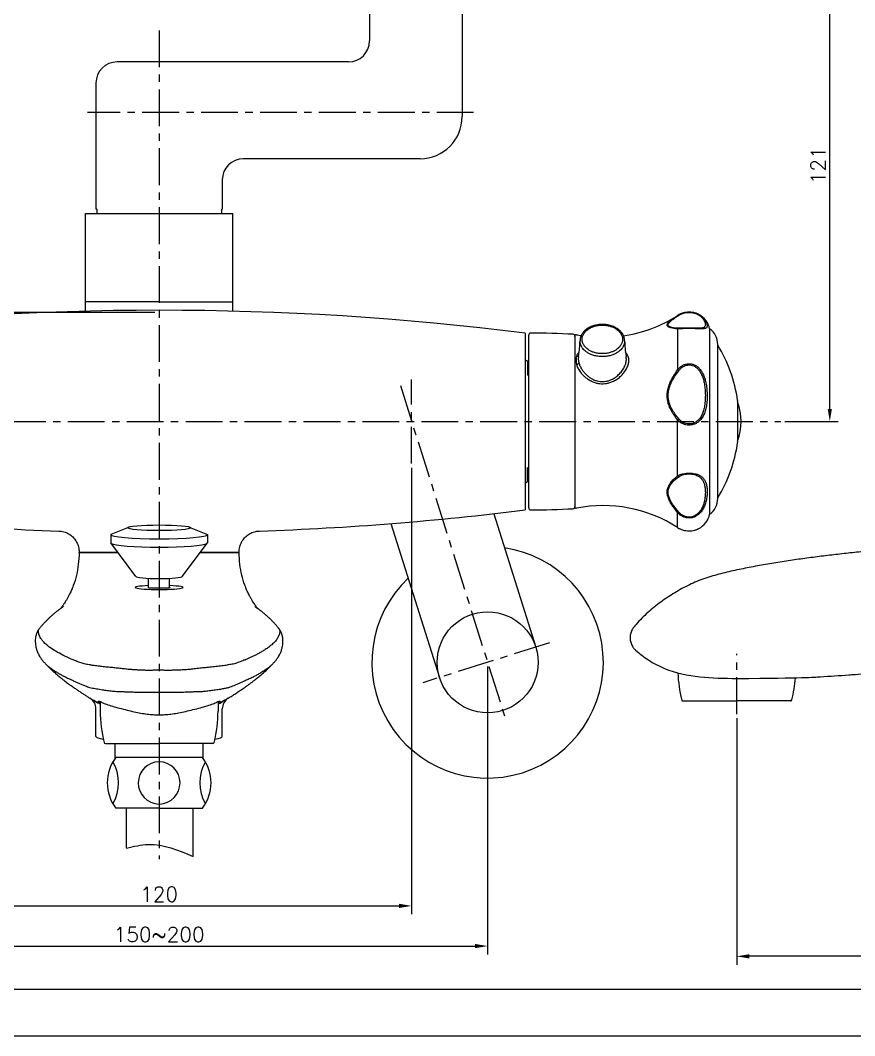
# Model space of a CAD drawing. Extents: x 0 to 594, y 0 to 420.
# Drawn here: x 157.9 to 356.1, y 0 to 241.2 of the extents above; entities that cross this region are included whole.
import ezdxf

# ---------------------------------------------------------------- set-up
doc = ezdxf.new("R2010")
doc.units = 0
doc.header["$LTSCALE"] = 7
doc.header["$MEASUREMENT"] = 0
doc.linetypes.add('CENTER', pattern=[2, 1.25, -0.25, 0.25, -0.25])
doc.layers.get('0').update_dxf_attribs({"color": 2, "linetype": 'CONTINUOUS'})
for name, color, linetype in [('CL', 1, 'CENTER'), ('D', 2, 'CONTINUOUS'), ('DWG', 7, 'CONTINUOUS')]:
    doc.layers.add(name, color=color, linetype=linetype)
doc.styles.add('GHS', font='romans', dxfattribs={"bigfont": 'ghs'})

msp = doc.modelspace()

# ---------------------------------------------------------------- linework, layer by layer
at = {"color": 7, "linetype": 'Continuous'}
for p, q in [((319.0503126145209, 171.3724005553067), (319.0828481663316, 171.3554693416936)), ((314.0426305857986, 171.1281750612097), (314.0426305858005, 171.1253165484122)), ((314.0426305858723, 167.9394559099374), (314.0426305858605, 158.1985853099168)), ((314.8126668543441, 168.0664276410012), (314.8105113895895, 168.0664270853331)), ((318.7029710893598, 168.0664272607487), (318.6877662415195, 168.0664348845671)), ((321.650888239908, 167.9549218314023), (321.6508882398862, 123.9035703389641)), ((289.6508882399125, 166.2608945732054), (289.6508882399726, 125.5975975971096)), ((290.8486595269483, 165.095114524599), (290.8488869842772, 165.1298421046495)), ((301.4528894955333, 165.1298421047322), (301.4531169528905, 165.0951145246322)), ((323.5807643882358, 127.6330135830208), (323.5807643883204, 164.2254785873679)), ((290.4850037438869, 161.32844035267), (290.4849162464675, 161.3279560758938)), ((301.8298360071281, 161.2563629725519), (301.8267212824617, 161.2737116711778)), ((328.2919043913503, 150.9292460851848), (328.2919043913221, 140.9292460851366)), ((314.0426305858477, 133.0025148466948), (314.0426305858432, 146.3087915412866)), ((314.0426305858614, 120.7303171091185), (314.0426305857577, 124.298581716539)), ((319.050312614489, 120.486091615051), (319.0828481663543, 120.5030228287351)), ((170.2236006706987, 106.3401810057415), (170.2521681112987, 106.4102563691415)), ((211.452177761699, 106.4058351119414), (211.4778179008988, 106.3429428063412)), ((162.3953136128987, 96.72611070374141), (162.3955531038989, 96.72641278554129)), ((219.3064957438989, 96.72705556914143), (219.3069516774988, 96.72648035174124)), ((219.3069516774988, 96.72648035174124), (219.339449351299, 96.6828394401412))]:
    msp.add_line(p, q, dxfattribs=at)
at = {"color": 0, "linetype": 'Continuous'}
for p, q in [((277.8508931427486, 166.9294545944995), (277.8508931427486, 145.9292458151531)), ((278.6508882399239, 125.4297484931176), (278.6508882399239, 166.4287436772174)), ((277.8508931427486, 145.9292458151531), (277.8508931427486, 124.929590483699)), ((171.8509028008493, 114.7928553899992), (171.8509028008493, 114.9221062259994)), ((171.8512604078987, 114.7928002225417), (181.0637566377445, 114.7928269719923)), ((181.0637352428248, 114.7928553899992), (171.8513971623497, 114.7928553899992)), ((209.850408439449, 114.7928553899992), (200.6380703589721, 114.7928553899992)), ((200.6380917539855, 114.7928838081307), (209.8512631018993, 114.7929105595413)), ((209.8509028008493, 114.7928553899992), (209.8509028008493, 114.9221357196993)), ((209.8512630152991, 114.7929216051416), (209.8516715430987, 114.7806860795417))]:
    msp.add_line(p, q, dxfattribs=at)
at = {"color": 4}
msp.add_line((579.9999999999998, 11), (31, 11), dxfattribs=at)
msp.add_line((0, 0), (594.0000000000239, 0))
at = {"color": 0, "linetype": 'Continuous'}
for centre, radius, start, end in [((190.8508931428487, -527.6431627655011), 700, 82.86048749628584, 97.13951089521107), ((279.1508882399239, 166.4287436772174), 0.5, 89.87063068351222, 180), ((278.7004338618235, -33.07074777788239), 200, 86.99728769178807, 89.87063079341294), ((190.8508931428487, 819.5018980542991), 700, 262.8604892425943, 268.050372741295), ((190.8508931428487, 819.5018980542991), 700, 271.949624658203, 277.1395125887929), ((279.1508882399239, 125.4297484931176), 0.5, 180, 270.1293693164878), ((278.7004338618235, 324.9292399483174), 200, 270.1293692066131, 273.0027123082119)]:
    msp.add_arc(centre, radius, start, end, dxfattribs=at)
at = {"color": 7, "linetype": 'Continuous'}
for centre, radius, start, end in [((316.7572199569981, 166.9292460852139), 5, 118.5301568062808, 122.8824929661104), ((316.7572199569981, 166.9292460852139), 5, 11.83741066899295, 62.71673551500068), ((296.3977996733724, 198.4212134057261), 32.5, 278.4985163216868, 302.8824929661104), ((289.1508882399007, 166.1553499184015), 0.5, 8.142219984546603e-13, 86.99728652810666), ((289.9508882399155, 166.2610309906804), 0.3, 78.6645882161099, 180), ((296.3977996733724, 198.4212134057261), 32.5, 258.6645882161099, 260.6786145801124), ((319.0807643882699, 164.26108055342), 4.5, 8.142219984546603e-13, 55.17033563181079), ((293.650888239978, 145.9292460851948), 35, 8.213210701715829, 31.23647444730732), ((316.1508984677116, 145.9292460851671), 13, 339.0554638248527, 20.94453617483245), ((293.650888239978, 145.9292460851948), 35, 328.7635255526934, 351.7867892983007), ((289.1508882398834, 125.7031422519717), 0.5, 273.0027134718933, 8.142219984546603e-13), ((289.9508882399086, 125.5974611796696), 0.3, 180, 281.335411783916), ((296.3977996733479, 93.43727876468392), 32.5, 57.11750703391633, 101.335411783916), ((319.0807643882522, 127.59741161699), 4.5, 304.8296643681869, 8.142219984546603e-13), ((316.7572199569713, 124.9292460851675), 5, 297.2832644849978, 348.1625893310022), ((316.7572199569713, 124.9292460851675), 5, 237.1175070339164, 242.6704354197041)]:
    msp.add_arc(centre, radius, start, end, dxfattribs=at)
for points in [[(314.3110573895124, 171.2897601117547), (314.1502766080325, 171.1944766057518)], [(314.3021383575283, 171.2847201358036), (314.4125175576241, 171.3453764530691)], [(314.363186971897, 171.3187503104227), (314.3110573895124, 171.2897601117547)], [(319.0491772292303, 171.3730050164959), (318.9347739285472, 171.4299206037595), (318.2609201820155, 171.6925452248979), (317.5388959851739, 171.8565150428731), (316.7879819415234, 171.9152529355533), (316.0294039030437, 171.8644083614013), (315.286871572323, 171.7026290163294), (314.5849798984186, 171.432449458518), (314.363186971897, 171.3187503104227)], [(314.4125175576241, 171.3453764530691), (314.4610477529218, 171.3708007484247)], [(314.495285296844, 171.2550887166267), (314.8739680588164, 171.4479611641127), (315.477989121568, 171.6655921906399), (316.0965289087285, 171.7943744175041), (316.7207148481079, 171.839754926481), (317.3445150556922, 171.8039880957886), (317.9642597314464, 171.6852290411143), (318.5704862053321, 171.4784615435788), (319.1427069891674, 171.1807771589279), (319.6448304755436, 170.8042221070054), (320.0525582231116, 170.3692715856487), (320.3547435053183, 169.8992995305289), (320.5483847942292, 169.4163461801672), (320.6240844387971, 168.9690704808736), (320.5870695010003, 168.63305905577), (320.4602068720856, 168.399431524108), (320.3284964709087, 168.2877194679841)], [(319.0690765671402, 171.3626967021946), (319.0491772292303, 171.3730050164959)], [(319.0828580251514, 171.355484943072), (319.0690765671402, 171.3626967021946)], [(319.0828479815004, 171.3554689897592), (319.1165808337114, 171.3375617554702)], [(319.1165808337114, 171.3375617554702), (319.178509821169, 171.3037278156107)], [(319.178509821169, 171.3037278156107), (319.2033554236255, 171.2897972614082)], [(319.2033554236255, 171.2897972614082), (319.4079804892785, 171.1668509460219), (319.4165029881383, 171.1613966766554)], [(301.4528894955833, 165.1298421048191), (301.3317975181167, 165.9257709220583), (300.9883725630193, 166.6953368162422), (300.4295208228691, 167.4018397486043), (299.683247106635, 168.0045438357324), (298.7770692574218, 168.4806525710019), (297.7594463693736, 168.8057373009574), (296.6749122978795, 168.9686658463906), (295.5712290560937, 168.9644316225554), (294.4921947364642, 168.7939176074469), (293.4850302376431, 168.4639880447094), (292.5917836556841, 167.9869498678681), (291.8582939669081, 167.387773325881), (291.3085515485022, 166.6873472301259), (290.9693661253318, 165.9236882978075), (290.8488869842909, 165.1298421048723)], [(314.0426305858723, 167.9394559099374), (313.1391550552084, 168.0233017574315), (312.4365171438717, 168.1660834728732), (311.941749513388, 168.3568231029344), (311.6514701179062, 168.5873758559696), (311.5539774313934, 168.8531799273633), (311.6388724919457, 169.1606608963521), (311.9156499178948, 169.5264778324845), (312.4102760558239, 169.9717468737272), (313.1216322559853, 170.4999571414874), (313.9468848921138, 171.0615468043416)], [(314.3140895229412, 168.0725740839093), (313.3964088908401, 168.1375755257895), (312.6830851038699, 168.2630180045089), (312.180803126364, 168.4382345227423), (311.8861203873125, 168.6551919149911), (311.7871494006044, 168.9092676439382), (311.8733301461775, 169.2065294613049), (312.1542992153968, 169.563338575148), (312.6564341297722, 170.0008209367006), (313.3786030130336, 170.5228370185541), (314.0189804093675, 170.9509550346229)], [(313.9468848921138, 171.0615468043416), (314.0426305858005, 171.1253165484122)], [(314.0189804093675, 170.9509550346229), (314.3140895229149, 171.1439213830645)], [(314.0426310307289, 171.1253158602512), (314.0601992253864, 171.1353874559954)], [(314.1170194543342, 171.1736056634309), (314.0439064042416, 171.1262413101745)], [(314.0439426999096, 171.126186548116), (314.0955985633523, 171.1598958239074)], [(314.0601992253864, 171.1353874559954), (314.12359982717, 171.158648298715), (314.2159196285224, 171.1649777342027), (314.3140895225947, 171.1439270579094)], [(314.0955985633523, 171.1598958239074), (314.1971523362322, 171.223196056234)], [(314.1502766080325, 171.1944766057518), (314.1170194543342, 171.1736056634309)], [(314.1971523362322, 171.223196056234), (314.3021383575283, 171.2847201358036)], [(314.3140895229149, 171.1439213830645), (314.495285296844, 171.2550887166267)], [(319.4165029881383, 171.1613966766554), (319.9658060373608, 170.7419974280601), (320.4187668979625, 170.2546308358615), (320.754486452473, 169.7337937905686), (320.9696266400429, 169.2079824801899), (321.0537365437772, 168.7346882584775), (321.0126061085361, 168.3940112825017), (320.8716503745704, 168.1711396122555), (320.6360583774435, 168.0346200013755), (320.2999538379586, 167.962465579134), (319.8584707646319, 167.93739924685), (319.3065213057575, 167.9433690060687), (318.6994730816864, 167.9635183717328)], [(291.3486380796171, 165.445393245916), (291.3603118535416, 165.6820199274689), (291.3976039449039, 165.9290722730284), (291.4660811450108, 166.1917797921751), (291.5742254763977, 166.473926030887), (291.7336801524593, 166.7776606449288), (291.9593760767198, 167.1026234434107), (292.2693580310738, 167.4448080891816), (292.6841065651429, 167.7951824887541), (293.2243833025263, 168.1377122696495), (293.90394262172, 168.4464623966496), (294.7246933560004, 168.6878899991716), (295.6556206192295, 168.8229897732372), (296.6268239056685, 168.8243789232265), (297.5596201337698, 168.6917040388071), (298.3835614363675, 168.4517829197612), (299.0665970512759, 168.1435620143607), (299.6099745957094, 167.8008454716128), (300.0272629376545, 167.4498023768665), (300.3391479178422, 167.1067295600701), (300.5661948407401, 166.7808082300312), (300.7265497281583, 166.4761508524812), (300.8352452372023, 166.1931907643002), (300.9040192888274, 165.9298244655565), (300.9414373424047, 165.6822957710729), (300.9531384002207, 165.4453932459137)], [(314.042627194764, 167.9394604919662), (314.1235980635588, 168.0108377056513), (314.2159192156264, 168.0561072858445), (314.3140895228739, 168.0725717539931)], [(314.8161599836599, 167.9635772538541), (314.6548659448467, 167.9578324558711), (314.0426305858723, 167.9394559099374)], [(314.8105113962297, 168.0664145480332), (314.3140895229412, 168.0725740839093)], [(318.703532888338, 168.0664054899225), (318.6082813332282, 168.0666096621717), (318.0221203576243, 168.071536751012), (317.396849889999, 168.077725387614), (316.7527271393933, 168.0802970806535), (316.109450674689, 168.0776599662713), (315.4863019343134, 168.071467513269), (314.9026260692449, 168.066592396618), (314.8097931587786, 168.0664069444751)], [(314.8691031699832, 167.9654584424788), (314.8161599836599, 167.9635772538541)], [(318.4691041930296, 167.9716144172967), (318.0303279294526, 167.9856051916267), (317.3573257023068, 168.0004009638023), (316.6704669182704, 168.0047503742262), (315.9825236251986, 167.9975071073004), (315.3087173564913, 167.9803520534406), (314.8691031699832, 167.9654584424788)], [(318.6842864317146, 167.9640600935854), (318.4691041930296, 167.9716144172967)], [(318.6994730816864, 167.9635183717328), (318.6842864317146, 167.9640600935854)], [(320.3284964709087, 168.2877194679841), (320.2481606190699, 168.2423578013304), (319.9456348937952, 168.1439641335583), (319.5482430136885, 168.0905631148985), (319.0514146369073, 168.0690704304716), (318.7029710821048, 168.0664040899828)], [(290.4849033527494, 161.3276921659208), (290.5437011521813, 161.668373797309), (290.8484066589058, 165.0951463693018)], [(290.8484066589058, 165.0951463693018), (290.8488869842545, 165.1298421050096)], [(290.854314102035, 164.9220397457439), (290.8486595269483, 165.095114524599)], [(301.4474739450948, 164.9222167062221), (301.4402180106385, 164.8337528018874), (301.3990337647015, 164.5609807082528), (301.3234155141449, 164.2709207027092), (301.2039973913647, 163.9593951033098), (301.027921372211, 163.6240303803415), (300.7786993784453, 163.2652247275755), (300.4364051057878, 162.8874036693919), (299.9784247279745, 162.5005438809503), (299.3818456646372, 162.1223596301188), (298.6315111091303, 161.7814957025057), (297.7253717629596, 161.5149866702004), (296.6977155137442, 161.3658646498443), (295.6256244437595, 161.3643151982897), (294.5958325040388, 161.5107435322698), (293.6860991648477, 161.7755931790507), (292.9318815016181, 162.1158843595713), (292.3318571218183, 162.4942848021774), (291.8710639235665, 162.8818891584224), (291.5266662446725, 163.2606936081693), (291.2759526027171, 163.6205583509527), (291.0988832517401, 163.9569416685968), (290.9788571517042, 164.2693652479002), (290.9029115313456, 164.5601520108271), (290.8615884516125, 164.8334495922054), (290.854314102035, 164.9220397457439)], [(300.9531384002207, 165.4453932459137), (300.9414646239206, 165.2087665404451), (300.9041725265402, 164.9617141774606), (300.8356953178959, 164.6990066467297), (300.7275509764927, 164.4168604008682), (300.5680962889305, 164.1131257833049), (300.3424003521127, 163.7881629838748), (300.0324183834005, 163.4459783392344), (299.6176698324748, 163.0956039424659), (299.0773930755172, 162.753074166867), (298.3978337438152, 162.4443240524006), (297.5770830190127, 162.2028964696938), (296.6461557951338, 162.0677967137867), (295.6749525617711, 162.0664075695272), (294.7421563804296, 162.1990824455388), (293.9182151005321, 162.4390035509023), (293.2351794874498, 162.7472244456649), (292.691801935794, 163.0899409823051), (292.2745135870287, 163.4409840716353), (291.9626286000725, 163.7840568839101), (291.7355816698314, 164.1099782110305), (291.5752267746479, 164.414635588329), (291.4665312576822, 164.6975956803917), (291.3977571988048, 164.9609619881721), (291.3603391397387, 165.2084906979489), (291.3486380796171, 165.445393245916)], [(301.4531169528905, 165.0951145246322), (301.4474739450948, 164.9222167062221)], [(301.4528894955461, 165.1298421049555), (301.4533701058313, 165.0951485267869)], [(301.4533701058313, 165.0951485267869), (301.790595670223, 161.4762553555242), (301.8264984355815, 161.2737373106575)], [(290.6502263445295, 162.429766735142), (290.4983511176192, 162.275714835323), (290.2842830765289, 162.0066963048766), (290.1249319328667, 161.7410570374095), (290.0098538932803, 161.481304586011)], [(302.4601587907387, 160.4690526645336), (302.3651843990933, 161.2016958513841), (302.0722656659568, 161.8670654339048), (301.6620267010953, 162.3645674049189)], [(290.0098538932803, 161.481304586011), (289.9736138363437, 161.1432347031268), (289.954306013296, 160.8202162276257), (289.9486116606499, 160.5181149915261)], [(289.9486116606499, 160.5181149915261), (289.95433008387, 160.2089494160823), (289.9735382434897, 159.864736998863), (290.0098538932948, 159.4777731274362)], [(290.0098538932948, 159.4777731274362), (290.1245728988065, 159.1390323169771), (290.2837820360078, 158.7649820488377), (290.4994436439024, 158.3511611103522), (290.7862759994127, 157.8955186813523), (291.1617148882847, 157.3999124054162), (291.645705418448, 156.8721947500399), (292.2601543412798, 156.3291891300419), (293.0291472544163, 155.7999516990544), (293.9311904496603, 155.3506030576391), (294.787427830553, 155.0723858092842), (295.5781024620023, 154.9337022090112), (296.3366656148214, 154.903496171642), (297.1056181918289, 154.9749955130301), (297.9193947749077, 155.164973183133), (298.7967809584929, 155.5090516817604), (299.7278588192626, 156.0511827752171), (300.6381204376135, 156.79945340838), (301.4286100876029, 157.7072202214199), (302.0119779390293, 158.6781149257922), (302.3505793061227, 159.6094519657099), (302.4601587907387, 160.4690526645336)], [(290.0098538924008, 159.4777731244876), (290.2062425170902, 159.5121213088778), (290.3867381772448, 159.5930698470111), (290.5221029072632, 159.7075061221572), (290.5904093693002, 159.8368929360904)], [(290.0098559337116, 161.4813122609412), (290.2062417559632, 161.4539543837673), (290.3867355082089, 161.4909043713051), (290.522100472856, 161.58617712464), (290.5324816290299, 161.5988429177742)], [(290.4849147762493, 161.3279563416017), (290.4548028379627, 161.1118115597756), (290.4408749086192, 160.827347309707)], [(290.4408749086192, 160.827347309707), (290.4548604328979, 160.5356320917285), (290.5017866699868, 160.2092823937755), (290.5904093769564, 159.8368929367512)], [(290.5904093769564, 159.8368929367512), (290.6937223395221, 159.5145837169948), (290.8371491887078, 159.1577377469548), (291.0315203091427, 158.7618433724715), (291.2901924739595, 158.3246397310386), (291.6290383120963, 157.8475889628244), (292.0662882122119, 157.3379517878302), (292.6220617853646, 156.8117744332339), (293.3185729918, 156.2972115456205), (294.1368166526486, 155.858910045381), (294.9145820293284, 155.5867839161592), (295.633250361388, 155.4508654900765), (296.3228882809613, 155.4210604442042), (297.0218817589962, 155.4907634931201), (297.7612622372158, 155.6762034945205), (298.5577408060922, 156.0117002061552), (299.4019190193562, 156.5390820243701), (300.2259363832577, 157.2643623953663), (300.9403290878276, 158.1399267476372), (301.4667813011606, 159.0707953192878), (301.7720574109694, 159.9578158992135), (301.8709306137484, 160.7715532829334)], [(301.8709306137484, 160.7715532829334), (301.8298351690069, 161.2563628252819)], [(314.0426305858605, 158.1985853099168), (314.6497718133664, 158.842145270527), (315.2980621831034, 159.2893750409694), (315.9667070942564, 159.5578501529089), (316.6502153220649, 159.662953443064), (317.332614222038, 159.6085086450471), (318.0004780279819, 159.3954440842781), (318.6486260568677, 159.0146841033334), (319.2673805092213, 158.4451526698194), (319.8216212373113, 157.6853768036958), (320.2721832586963, 156.7769010474954), (320.6212968972554, 155.7231299564946), (320.8694685800579, 154.5277141455076), (321.0156079071207, 153.1988523079654), (321.0526623806941, 151.7528292826419), (320.9608803209517, 150.2634799335442), (320.7402125573458, 148.9523458549875), (320.4001202280238, 147.8496759333366), (319.9441990447444, 146.9384012120504), (319.581487885564, 146.4354824224783)], [(314.3140895229503, 158.0052275385251), (314.8601184457643, 158.6114415456414), (315.4435593455441, 159.0318760116734), (316.0453356611602, 159.2838280063124), (316.6605141536506, 159.3824231910285), (317.2747180383835, 159.331494636192), (317.8758537615799, 159.1317829734135), (318.4592472929094, 158.7742569384823), (319.0161895788847, 158.2380816496757), (319.5150769515308, 157.5202034793524), (319.9206395307024, 156.6579785001272), (320.2348750396773, 155.6527678428147), (320.458244289443, 154.5062179944575), (320.5897714913222, 153.2248667996887), (320.6231176286487, 151.8242531665746), (320.5405125920447, 150.3775981272156), (320.3418957618446, 149.1033440546698), (320.0357748204656, 148.033117122342), (319.6253829938037, 147.1507209975521), (319.298695982397, 146.6645564770229)], [(314.0426305858432, 146.3087915412866), (313.1216649171633, 147.5646510231068), (312.4103114420964, 148.7749776849505), (311.9160900184456, 149.9404457589981), (311.6391642779595, 151.0397697709532), (311.553963414985, 152.106640628032), (311.650927796803, 153.1898307994652), (311.9408387617545, 154.3296828972334), (312.4355320417758, 155.5388498739912), (313.1385672717174, 156.8262422387616), (314.0426305858605, 158.1985853099168)], [(314.3140895229576, 146.542803370337), (313.3786363048453, 147.7527841140623), (312.6564698804928, 148.9170468021653), (312.1547462339927, 150.037512129868), (311.8736264064223, 151.0943147637008), (311.787135168564, 152.1203467703208), (311.885569771875, 153.1629212736775), (312.1798783485378, 154.2613826131615), (312.6820846121968, 155.428587560099), (313.395811825691, 156.6738967812148), (314.3140895229503, 158.0052275385251)], [(314.0426309285144, 158.1985850518104), (314.1235997811532, 158.1416145634121), (314.2159196208227, 158.075855981866), (314.3140895226238, 158.0052276741599)], [(314.0426269818186, 146.3087916251329), (314.1235979498319, 146.3938196876711), (314.2159191738351, 146.4734039386608), (314.3140895229776, 146.5428021771722)], [(319.581487885564, 146.4354824224783), (319.385078159688, 146.2155064375597), (318.7504378919325, 145.6808075402773), (318.0793741205293, 145.3262539380889), (317.3938704387215, 145.1289951344215), (316.7040453675859, 145.0720224856791), (316.0138492980145, 145.1501079923974), (315.3299564734093, 145.3702886078499), (314.6621737264163, 145.7515864832394), (314.0426305858432, 146.3087915412866)], [(319.298695982397, 146.6645564770229), (319.1220948983268, 146.4525970711411), (318.5508444255934, 145.9375068321201), (317.9468256911227, 145.5966334004925), (317.3298204217549, 145.40725477661), (316.7089347180186, 145.3526464744455), (316.0877280865002, 145.4276896194569), (315.4722175764723, 145.6392905342955), (314.8712382178687, 146.0061603736935), (314.3140895229576, 146.542803370337)], [(314.0426305857577, 124.298581716539), (313.122376340048, 125.4671006000885), (312.412359822752, 126.527230618718), (311.9209192336898, 127.4871080883613), (311.6423290876387, 128.3504378411126), (311.5538825653534, 129.1449641857616), (311.6443610432766, 129.9094675163169), (311.9250686348582, 130.6747856436064), (312.4167957525838, 131.4519435217658), (313.1253127790364, 132.2310548206092), (314.0426305858477, 133.0025148466948)], [(314.3140895229167, 124.3994753716665), (313.3793585226999, 125.5413770330811), (312.6585491553665, 126.573185015689), (312.1596508766593, 127.5040902487585), (311.8768398105035, 128.3385101556341), (311.7870530714968, 129.1040121656292), (311.8789028253973, 129.8384097204471), (312.1638644207055, 130.5715158697262), (312.6630544591449, 131.313986906337), (313.3823422656546, 132.0565224354755), (314.3140895228858, 132.7905522406127)], [(314.0426305858477, 133.0025148466948), (314.6771870384414, 133.3193560834575), (315.3603413563537, 133.5273967842918), (316.0598797325652, 133.6426629443345), (316.765425422715, 133.6790368175348), (317.4702613085196, 133.6410085119464), (318.1697977737017, 133.5238248725896), (318.852032596415, 133.3135720522209), (319.490829877092, 132.990467763691), (320.0453609255705, 132.5394677948302), (320.4875960964368, 131.9474550000637), (320.8088138032485, 131.1881188357529), (320.9957585853022, 130.2789478638788), (321.0547931158812, 129.2716743444439), (320.9955417369624, 128.1930934847383), (320.808807329649, 127.078713697349), (320.4876518901206, 126.0189726959588), (320.0453683471474, 125.0940979527777), (319.4908317167597, 124.3201904888888), (318.8520339834581, 123.7225528982503), (318.4003676430561, 123.4286745858049)], [(314.0426312133918, 133.0025153446331), (314.1235999237019, 132.9122124155128), (314.2159196596554, 132.8401242907253), (314.3140895225465, 132.790546451025)], [(314.3140895228858, 132.7905522406127), (314.8847287459653, 133.1098364475793), (315.4995431819384, 133.3201029773109), (316.1291385664103, 133.4367475218273), (316.764165077911, 133.4736040226994), (317.398566421331, 133.4351604800918), (318.028207664644, 133.3166776562525), (318.6422881251942, 133.1043066372604), (319.2172875437022, 132.778549575838), (319.7164474604119, 132.3251760078811), (320.1145193242878, 131.732664821378), (320.4036475561784, 130.9775341311147), (320.5719050267658, 130.0812680509262), (320.6250358000166, 129.0988647052418), (320.5717098574137, 128.0592712450921), (320.4036417080101, 126.9979697713907), (320.1145695637802, 125.9997646403322), (319.7164541384423, 125.1365063025696), (319.2172892071226, 124.4192204567671), (318.6422893820595, 123.8681763434151), (318.4408149623328, 123.7238046244215)], [(314.0426269959303, 124.2985769493739), (314.1235979559247, 124.3122279190238), (314.2159191751612, 124.3465427285573), (314.3140895229658, 124.3994766473511)], [(318.4003676430561, 123.4286745858049), (318.1697994378469, 123.3116581559725), (317.4702628021964, 123.0743908446707), (316.7654269577911, 122.9960382337649), (316.0598812083904, 123.0709612203386), (315.3603428186066, 123.3044569593885), (314.6771893810987, 123.711456950859), (314.0426305857577, 124.298581716539)], [(318.4408149623328, 123.7238046244215), (318.028209170549, 123.4906646453564), (317.398567774248, 123.2731706374138), (316.764166467879, 123.2014823339937), (316.1291399006855, 123.2702216086586), (315.4995445150321, 123.4844470746966), (314.8847308576064, 123.8585351634483), (314.3140895229167, 124.3994753716665)], [(314.3631869718624, 120.5397418599632), (314.5849798984277, 120.4260427119334)], [(314.4610477528727, 120.4876914219412), (314.5298432275154, 120.4529026597529)], [(314.5298432275154, 120.4529026597529), (314.6652128285846, 120.3885682004047), (315.3363755826672, 120.1414927624251), (316.0236338512564, 119.9951172603432), (316.717139539503, 119.9435477069242), (317.4102020663618, 119.9843140844646), (318.09874848764, 120.1194385212875), (318.7722639384742, 120.3543332568161), (318.9701613863695, 120.44577886246)], [(318.9347739285927, 120.4285715666392), (319.049177229203, 120.4854871538487)], [(318.9701613863695, 120.44577886246), (318.9902011938216, 120.4556751931409)], [(318.9902011938216, 120.4556751931409), (319.0503121433908, 120.4860925292842)], [(319.049177229203, 120.4854871538487), (319.0690765671593, 120.4957954682268)], [(319.0690765671593, 120.4957954682268), (319.0828580251841, 120.503007227328)], [(372.7985959075379, 116.3634453808545), (370.8400197271378, 116.1949359998548), (368.8669376363375, 116.0220550164549), (366.8958398403377, 115.8458702454545), (364.9232207147377, 115.6656863242547), (362.9510236411377, 115.4812496990548), (360.9769964037375, 115.2918599504546), (359.0099033075378, 115.0978228148547), (357.0409600791374, 114.8976486390548), (355.0664076621376, 114.6901573016548), (353.0937125369376, 114.4751961978545), (351.1338664965376, 114.2529404002548), (349.1572864307375, 114.0187216714548), (347.2019794867376, 113.7762569026545), (345.2311228229376, 113.5203810850549), (343.2695200471378, 113.2535201896549), (341.3152453339378, 112.9747127522546), (339.3501090051375, 112.6803166420545), (337.3861128737378, 112.3708125584549), (335.4438793095376, 112.0482694080547), (333.4883589353378, 111.7051728192546), (331.5372085331376, 111.3422081020549), (329.5969500043377, 110.9578602384549), (327.6505965427375, 110.5447960748547), (325.7335399719375, 110.1053469678545), (323.8128980025378, 109.6239548738549), (321.9062761861376, 109.0907361430545), (320.0160427903377, 108.4784044552548), (318.1669569605376, 107.7465472246549), (316.3821302227377, 106.9107315318547), (314.6270865359377, 105.9758974576548), (312.9223130815378, 104.9644665466549), (311.2744593169375, 103.8883921354545), (309.6505254415376, 102.7262847784546), (308.0931461773378, 101.5035386744548), (306.6022381553378, 100.2108080940548), (305.1854646045379, 98.8323276318547), (303.8724148869376, 97.35096221425465), (303.5716275585376, 96.96808530825456)], [(171.8512701216989, 114.7927852811415), (171.6468647420991, 111.9530143477412), (171.202305359099, 109.3892268551415), (170.4531996946987, 106.9250321623415), (170.2520551016989, 106.4102456223416)], [(211.4524195502988, 106.4055756269416), (211.2199316916988, 107.0038938657415), (210.4868244242987, 109.4467264511416), (210.050746369099, 111.9948878569415), (209.8516587596989, 114.7806856521413)], [(170.1644083730987, 106.1975307129413), (169.7320342970991, 105.2331642233415), (169.3284606810987, 104.4269002355416), (168.9649648982988, 103.7628504229413), (168.6417434876987, 103.2151011771414), (168.3616804658989, 102.7708814551413), (168.1206801562987, 102.4108219409416), (167.9133974116987, 102.1175781439413), (167.734131294699, 101.8763607269414), (167.6794889726987, 101.8051107863414)], [(170.2280826100989, 106.3509338413412), (170.1644083730987, 106.1975307129413)], [(170.2520551016989, 106.4102456223416), (170.2234856446987, 106.3402281755414)], [(170.2522876770988, 106.4101654949416), (170.2280826100989, 106.3509338413412)], [(211.4777063136987, 106.3428970555413), (211.4521047634987, 106.4054656713413)], [(211.4779556570991, 106.3429992727413), (211.4524195502988, 106.4055756269416)], [(214.0184071860988, 101.8112320501412), (213.828034660299, 102.0643310851413), (213.6052502730988, 102.3770063409413), (213.3423018920987, 102.7686839889414), (213.0320650786987, 103.2622554961415), (212.6696981450989, 103.8827990179414), (212.2588800298988, 104.6490948017416), (211.8008884198987, 105.5971605413413), (211.4777063136987, 106.3428970555413)], [(168.0786561492989, 101.9376676615414), (168.082618606499, 101.9405613071415), (168.0536687546989, 101.9198650017413), (167.962744938299, 101.8553352727416), (167.7867914172991, 101.7305161323414), (167.517149070299, 101.5374471543412), (167.1667560524991, 101.2815442799413), (166.7483868972988, 100.9668106021416), (166.261643863699, 100.5859082443415), (165.747670074699, 100.1640997921416), (165.2395609184989, 99.72489809714152), (164.7414312306989, 99.27044255914124), (164.2558317670989, 98.80225863514151), (163.7806565948988, 98.31760514154148), (163.3133198074991, 97.81261956214148), (162.8513498822988, 97.28271352654137), (162.3928727486989, 96.72300154994154)], [(167.6794889726987, 101.8051107863414), (167.5769645174989, 101.6743403413414), (167.437791446099, 101.5027436665412), (167.3897540014989, 101.4449916197412)], [(219.1981109792989, 96.8625462197413), (218.7164118494991, 97.44074327594153), (218.2282602126991, 97.99002448974151), (217.7333925726987, 98.51334171354146), (217.228949492099, 99.01567739754118), (216.7119951846987, 99.50114281374117), (216.1825073334987, 99.97060977234132), (215.6418965916989, 100.4239713949412), (215.1035376630987, 100.8522762371415), (214.6154904536991, 101.2230702569412), (214.227268854899, 101.5079197303415), (213.9394637976991, 101.7144172793412), (213.7498400448987, 101.8490186115412), (213.649106443899, 101.9205052517412), (213.6233037098989, 101.9389958655413)], [(214.3117203410991, 101.4464256971412), (214.1837766992987, 101.6018767221415), (214.0184071860988, 101.8112320501412)], [(162.3955720176989, 96.72639777634122), (161.9680561518987, 96.07447017254144), (161.6018616078989, 95.15137445414148), (161.455237378899, 94.34648774894121), (161.428900497099, 93.78527971894145), (161.4433014042991, 93.33685083474147), (161.489786897899, 92.8563056557412), (161.590312258699, 92.28074442394136), (161.7977439896988, 91.54012017154155), (162.1521061100991, 90.69850100254125), (162.6514276860987, 89.84149753674119), (163.0686698532988, 89.2612832419416)], [(169.9890078516989, 89.48341871694156), (167.9821745634988, 90.40683016214125), (166.3178117572991, 91.32138123214126), (164.9185815382987, 92.2351484937415), (163.8968001714991, 93.05253379294145), (163.2249419152988, 93.75651996294145), (162.7632721454991, 94.37872529174119), (162.4715062056987, 94.91677519914155), (162.3042796584989, 95.3765701481414), (162.2214488060988, 95.7875142945416), (162.1952262110988, 96.16061866114141), (162.2809063772991, 96.53867148434146), (162.394749698499, 96.72655975454136)], [(219.3079675456991, 96.72517139214123), (219.1981109792989, 96.8625462197413)], [(219.340474784299, 96.6836431845416), (219.306475951699, 96.7270398571416)], [(219.339449351299, 96.6828394401412), (219.4070460126989, 96.56834246674161)], [(219.5556857912991, 96.37892650894155), (219.340474784299, 96.6836431845416)], [(219.4070460126989, 96.56834246674161), (219.4338126470991, 96.50882125554135), (219.4743814050987, 96.3858563163415)], [(303.5701985543376, 96.96607943485469), (303.4371596497379, 96.78083229645472), (302.9892403371375, 95.89935206965492), (302.7711763861378, 94.93443127305454), (302.7965923591375, 93.94546078145459), (303.0639341331378, 92.99300929585479), (303.5565367629376, 92.13570798725459), (304.0465644867375, 91.59557676845452)], [(219.3363533640988, 95.18072405134153), (218.9136917760991, 94.33927667554126), (218.3186524598989, 93.5720336041416), (217.6377076724991, 92.90471765094144), (216.8790732706991, 92.30453870034152), (216.0746286984988, 91.75290046114132), (215.284935849699, 91.26161494354146), (214.5200899488989, 90.8239582223412), (213.7735236192991, 90.43337874994158), (213.0419019536987, 90.07847993134128), (212.3319727018991, 89.7528923451412), (211.6557891798991, 89.45870179034118), (211.013909364299, 89.19315997254152), (210.4044343398989, 88.95271992414136), (209.8229137464989, 88.73535451254138), (209.2650426898988, 88.54060174234137), (208.7214750366991, 88.3766534905415), (208.1840853386991, 88.24899431114117), (207.6430013466991, 88.16037575954151), (207.0836114048986, 88.09909470414122)], [(218.6322475190989, 89.25917054154142), (219.0492358752988, 89.83867165794145), (219.5489411520991, 90.69554288634144), (219.9030408402989, 91.53500479734139), (220.1111453166989, 92.27585129614117), (220.2121401682987, 92.85177183474143), (220.2589549204988, 93.33238738734126), (220.273663590099, 93.77853824654157), (220.2480927856989, 94.33788124754146), (220.1047719452988, 95.13629874154121), (219.7383010526989, 96.0673329637414), (219.6501763588988, 96.22513903374129)], [(219.5082274968988, 96.14197042594132), (219.4900375494988, 95.82633920854123), (219.4285424972988, 95.49144639394153), (219.3363533640988, 95.18072405134153)], [(219.4743814050987, 96.3858563163415), (219.488464361699, 96.32363010494127), (219.5082274968988, 96.14197042594132)], [(219.6501763588988, 96.22513903374129), (219.5556857912991, 96.37892650894155)], [(172.7833505522988, 88.43317759454139), (171.7962605004989, 88.76190136754148), (170.8252675678989, 89.13628744314137), (169.9890078516989, 89.48341871694156)], [(304.0465524933377, 91.59553394725481), (307.1025346607378, 89.26296931565457), (310.9465195009377, 87.25771710945492), (328.0935915713378, 84.86280830472833)], [(163.0686698532988, 89.2612832419416), (163.3314262908987, 88.9335323053413)], [(163.3314262908987, 88.9335323053413), (163.8714130214987, 88.3253408835415)], [(163.9437374494989, 88.25086275734138), (163.8728503302989, 88.32495084434122)], [(177.4170007494988, 82.1259096841416), (175.9312834528989, 82.35152203874149), (174.6713089318989, 82.59612960754139), (173.596285510899, 82.9446914193416), (172.7855525252987, 83.28058258154151), (172.003140680499, 83.61742671494157), (171.2682116110989, 83.93593483434124), (170.5031067786988, 84.27353820854141), (169.7695870176988, 84.60878124214132), (169.0028851504987, 84.96956473434129), (168.2802406158987, 85.32894608514134), (167.5509984006987, 85.72181828874118), (166.871023525099, 86.12113770374144), (166.171177741099, 86.55628814554147), (165.5170069106987, 86.98748730834158), (164.8501463462987, 87.46061803054117), (164.269470789299, 87.93511945554137), (163.9437374494989, 88.25086275734138)], [(174.5948317896989, 88.10157539994161), (173.940759015499, 88.17928318314152), (173.3436310626987, 88.2864478229415), (172.7833505522988, 88.43317759454139)], [(174.5948269174989, 88.10157992854128), (175.7330717574989, 87.96911792874134), (176.9591375714988, 87.8153302961412), (178.213817121499, 87.6706413805412), (179.4511117166987, 87.54901236894129), (180.6465409358987, 87.43756855354131), (181.8012942634989, 87.3082608863413), (182.9214692260987, 87.17549966574124), (184.0001187322989, 87.06913888314129), (185.0156410694988, 86.9941287511413), (185.9854320900988, 86.94360572354144), (186.9274220248988, 86.90789460414162), (187.8578391116987, 86.87978547414131), (188.7913803586987, 86.86946446654137), (189.7326782814987, 86.89444799014136), (190.6633595030987, 86.90853968774154), (191.6224251764991, 86.89199758374143), (192.588914587099, 86.87919236894122), (193.551627175699, 86.88179061614146), (194.5251913014988, 86.8994351473414), (195.5134595674988, 86.93362620234147), (196.5527524296988, 86.98613905054144), (197.6710048434991, 87.06716136414143), (198.8823368984988, 87.18631432594138), (200.1684608700987, 87.3402984809416), (201.5120506390988, 87.47994416114152), (202.912026839899, 87.6109278165416), (204.3553508130988, 87.77135617494132), (205.7750520110988, 87.94766745974157), (207.083541667899, 88.09902976774156)], [(217.7625190924989, 88.25472051974138), (217.3004767198988, 87.8182594867415), (216.752616182099, 87.38701819574162), (216.1383640210991, 86.95656195694146), (215.4660828004987, 86.51456352394125), (214.7488004598988, 86.07077766814136), (213.9921720342988, 85.63291375174121), (213.1703109046987, 85.20056539914121), (212.2782217190991, 84.77004855994146), (211.324076975299, 84.33018418614147)], [(217.8302385958989, 88.32530989554134), (217.7797821722991, 88.2725519837416), (217.7625190924989, 88.25472051974138)], [(217.831234536299, 88.32546418714155), (218.369714982299, 88.93184550074129)], [(218.369714982299, 88.93184550074129), (218.6322475190989, 89.25917054154142)], [(181.0699386180988, 81.71251246734145), (179.7664607506988, 81.80998109694137), (178.5111955412988, 81.96861770234118), (177.4170007494988, 82.1259096841416)], [(206.5731228650991, 82.4942756757412), (205.6765261184989, 82.33668375714142), (204.5548115084987, 82.16632392054161), (203.3322302888989, 81.98902069254136), (202.1565063778987, 81.83440435634138), (201.0583947456987, 81.73383861074153), (200.0275095290988, 81.69162565394144), (199.0721553314991, 81.66191304534122), (198.1961749656987, 81.63020608374136), (197.3971341076988, 81.59785224154147), (196.6673447030987, 81.5635538999416), (196.0004061110988, 81.53194839414145), (195.3919421352987, 81.51134963234135), (194.8358801992988, 81.50254973174133), (194.326869326899, 81.50439864294121), (193.8609183612987, 81.51326570594146), (193.4351387752988, 81.52294258434158), (193.0490391286987, 81.5311829373416), (192.7036785396988, 81.53694134834159), (192.393592572899, 81.5401248105416), (192.1041017934988, 81.54109337654135), (191.8288422264989, 81.54042749954151), (191.5753724756989, 81.53893838814137), (191.3438209186991, 81.53726802614146), (191.1212708224991, 81.53606200054155), (190.8981671958988, 81.53574989594135), (190.6772096968987, 81.53652992434154), (190.4616378828989, 81.5381408453416), (190.2547054508989, 81.54007569154128), (190.0493425502989, 81.54184401214142), (189.8235474544988, 81.54309958134154), (189.562683375899, 81.54334924034156), (189.2660731826988, 81.54165850314148), (188.9320290282988, 81.53726379214122), (188.5576156494988, 81.5299660489416), (188.1415678100991, 81.52036165914141), (187.6832166390989, 81.50993122134132), (187.1809698792988, 81.50255934494162), (186.6310614466991, 81.50503334394152), (186.030276723299, 81.51956018634137), (185.373530951699, 81.54677478174135), (184.6564776098987, 81.58210597934139), (183.8750319138987, 81.61582138034127), (183.0195611470988, 81.64829892914149), (182.0837550908989, 81.67936969914153), (181.0699386180988, 81.71251246734145)], [(208.586271577499, 83.14064091134132), (207.9967705022989, 82.90261646114122), (207.3471748382988, 82.68123583554124), (206.5731228650991, 82.4942756757412)], [(211.324076975299, 84.33018418614147), (210.7306466522989, 84.0658512439416), (210.0254452836987, 83.75881643594157), (209.286358845299, 83.43921604714141), (208.586271577499, 83.14064091134132)], [(176.3512617548988, 79.47491191234148), (176.5678390010987, 79.47308443694128), (177.2370133630991, 79.20283704394141), (178.3181393408988, 78.75999737494139), (179.754275217899, 78.28595901614135), (181.4400421774988, 77.81971288254117), (183.2179317960988, 77.3669688777416), (184.9271231326991, 76.9667341305415), (186.523641030499, 76.64508664754139), (188.0127722620989, 76.41768434234136), (189.4389919282987, 76.28158596274152), (190.835185636299, 76.23557871814118), (192.2326282386987, 76.27960127354145), (193.6595127764988, 76.4138857373412), (195.1446902086989, 76.6388928045415), (196.7373056524991, 76.95814290734124), (198.4473890084989, 77.3575872053414), (200.233379890499, 77.81176358754128), (201.9334758188991, 78.28129453214142), (203.3765275804988, 78.75677888534146), (204.4614739850988, 79.20085342234124), (205.1339800426988, 79.47259855934117), (205.3512617548988, 79.47462967294159)]]:
    msp.add_spline(points, degree=3, dxfattribs=at)
at = {"color": 0, "linetype": 'Continuous'}
for points in [[(167.0210542402492, 119.9076780905989), (167.3060302627491, 119.8898105235994), (168.5053649440497, 119.6288917278989), (169.6038408028489, 119.0844192862987), (170.5364507072491, 118.2893905254987), (171.2476424410497, 117.2914374016991), (171.6949491726491, 116.1496603557989), (171.8509025028497, 114.9320545096989), (171.8509508652487, 114.9105600314988)], [(209.850851863649, 114.9104049384987), (209.8509003760491, 114.9320499590995), (210.0068606496488, 116.1496517554988), (210.4541730030496, 117.2914286787991), (211.1653689614495, 118.2893840329989), (212.0979811600491, 119.0844164147993), (213.196456479649, 119.6288931374993), (214.3957862355492, 119.8898166151994), (214.680783180349, 119.9076861753992)]]:
    msp.add_spline(points, degree=3, dxfattribs=at)
at = {"color": 7, "linetype": 'Continuous'}
for points, knots in [([(163.9437001656991, 88.25082663814128), (163.9823420771556, 88.21101313144145), (164.3457579512103, 87.83657874682676), (165.0322838624563, 87.16062660425159), (165.9918464890627, 86.28230245969489), (166.8857469842753, 85.51500578578616), (167.6710965032771, 84.87597649612398), (168.3233177406673, 84.36751931035705), (168.8537450176041, 83.96542000368372), (169.304671770132, 83.62995165012153), (169.7313628085806, 83.31770208390962), (170.1517401322685, 83.01502177125558), (170.5568518118184, 82.72832698960637), (170.9316324300969, 82.46709306631946), (171.2814070967506, 82.22594355756773), (171.6289579017464, 81.9888004869379), (171.9857680908947, 81.74842536283113), (172.3422967077702, 81.51152852248406), (172.6903724743611, 81.2832004787122), (173.0350279014367, 81.0597863379292), (173.3847219222187, 80.8359776952232), (173.7406855907452, 80.61132942820477), (174.0843535909396, 80.39758508792447), (174.3084442550269, 80.2600637957783), (174.4130073637132, 80.1962899926023)], [0, 0, 0, 0, 0.1664479395892182, 1.565394183941111, 2.889475682963514, 4.068273286115801, 5.099039671024643, 5.926651203074031, 6.549138126329578, 7.095837081123416, 7.612712503867507, 8.135340383946325, 8.64984487655419, 9.10158313119727, 9.50585517726978, 9.924383113753326, 10.3638194547149, 10.79652195297246, 11.20854562959356, 11.61265809948218, 12.02871352049261, 12.45408433803395, 12.87542086584033, 13.24285038463076, 13.24285038463076, 13.24285038463076, 13.24285038463076]), ([(207.2888107459034, 80.19539551243888), (207.2926510462128, 80.19773771389673), (207.4424311537998, 80.28910944675845), (207.7423723819688, 80.47371114964407), (208.1856089791602, 80.75141740900317), (208.6258683661035, 81.03227576014642), (209.0631576549085, 81.31579656334843), (209.5061560172137, 81.60738929244808), (209.9527528787837, 81.90633861103315), (210.3928077488351, 82.20591378824456), (210.8414580217793, 82.51538977030013), (211.3228748867996, 82.85234046635041), (211.8380611937941, 83.2205150167013), (212.3762823974598, 83.6132551128624), (212.9625724544658, 84.04997497948015), (213.68884793594, 84.6048481521946), (214.6006352232769, 85.33246284689157), (215.6978297015132, 86.2668329003025), (216.7770933039392, 87.25642132874172), (217.4662412513851, 87.95452698746776), (217.7625516278988, 88.25468887774132)], [2.116577539577482, 2.116577539577482, 2.116577539577482, 2.116577539577482, 2.130072111807976, 2.642927775600041, 3.173157070546282, 3.69919898063541, 4.209560098793588, 4.73661970639603, 5.290243024019667, 5.821799598760865, 6.333648388722121, 6.925337663718831, 7.584640476654457, 8.233277736103357, 8.924143078620176, 9.777805232434586, 10.97513153472966, 12.42322498418099, 14.10059921831999, 15.36581270004722, 15.36581270004722, 15.36581270004722, 15.36581270004722]), ([(328.107079310262, 84.8625332660099), (344.3779704974809, 85.0363159306421), (348.4226371710154, 85.29820699660013), (354.2334648698918, 85.69884611590942), (358.2595610637998, 85.98940362108624), (377.936604195065, 87.46739636027087, 4.591697205287596)], [0, 0, 0, 0, 5.364150187992159, 12.15940014889924, 17.47381591846104, 17.47381591846104, 17.47381591846104, 17.47381591846104]), ([(176.85090280091, 78.77508639406123), (176.7884423866599, 78.81000562289346), (176.6204224110272, 78.90419317924606), (176.4157568671094, 79.01972138053206), (174.4129948558693, 80.1953955123975), (176.2368085708988, 79.12149029674156)], [2.281848573657777, 2.281848573657777, 2.281848573657777, 2.281848573657777, 2.496524754544631, 2.859704291835857, 2.986908368755271, 2.986908368755271, 2.986908368755271, 2.986908368755271]), ([(204.8509028008882, 78.77508639406123), (204.9133632151377, 78.81000562289346), (205.0813831907708, 78.90419317924606), (205.2860487346884, 79.01972138053206), (207.2888107459285, 80.1953955123975), (205.464997030899, 79.12149029674156)], [2.281848573657777, 2.281848573657777, 2.281848573657777, 2.281848573657777, 2.496524754544631, 2.859704291835857, 2.986908368755271, 2.986908368755271, 2.986908368755271, 2.986908368755271]), ([(176.8509028008989, 78.93855493420988), (176.7356752430987, 79.02505506225752), (176.5484393475667, 79.18492235278136), (176.4094196250196, 79.38937899294051), (176.3512617548988, 79.47491191234148)], [2.363429778149055, 2.363429778149055, 2.363429778149055, 2.363429778149055, 2.792777111627689, 3.101574470431708, 3.101574470431708, 3.101574470431708, 3.101574470431708]), ([(205.3512617548988, 79.47462967294159), (205.2916560135525, 79.38749390813318), (205.1519573804626, 79.18327285556306), (204.9644934646908, 79.0234076595023), (204.8509028008987, 78.93804636592613)], [0, 0, 0, 0, 0.315179857722925, 0.738690507105003, 0.738690507105003, 0.738690507105003, 0.738690507105003])]:
    msp.add_open_spline(points, degree=3, knots=knots, dxfattribs=at)
msp.add_open_spline([(313.5959659325376, 86.30297026865492), (313.615566857349, 86.31610025810596), (313.6351677821606, 86.329230247557), (313.6548172965684, 86.34228718720033)], degree=3, dxfattribs=at)
at = {"layer": 'CL'}
for p, q in [((190.8509029686347, 238.8444529201747), (190.8509029686347, 41.96727902350995)), ((265.5801351579512, 219.3568372345121), (173.8183820290342, 219.3568372345139)), ((248.1631444633176, 154.4537325720321), (273.2277680980278, 74.95890252899426)), ((250.8509028008984, 135.9292458151176), (250.8509028008993, 155.9292458151176)), ((43.15570381040834, 145.9292458151176), (338.546102126862, 145.9292458151176)), ((283.5660242293989, 93.33254286460215), (253.5001750263227, 83.85281702425345)), ((328.0935915713378, 76.4064095041017), (328.0935915713376, 90.74058109362204))]:
    msp.add_line(p, q, dxfattribs=at)
at = {"layer": 'CL', "color": 0, "linetype": 'ByBlock'}
for p, q in [((270.338198360666, 124.0295611637657), (280.3378541754164, 92.31470475628521)), ((245.917095095715, 121.6711767974784), (257.4486473611205, 85.09776556933684))]:
    msp.add_line(p, q, dxfattribs=at)
at = {"layer": 'D'}
for p, q in [((350.1940578502326, 148.9292458151176), (350.1940578502326, 264.6531285489696)), ((189.8509029686347, 171.8288435801551), (39.81135766382795, 171.8288435801551)), ((339.546102126862, 145.9292458151176), (352.1940578502326, 145.9292458151176)), ((250.8509028008984, 134.9292458151122), (250.8509028008984, 28.84292405002316)), ((268.8932507682684, 87.70623516281103), (268.8932507682684, 19.29750987238049)), ((328.0935915713378, 75.4064095041017), (328.0935915713378, 16.85566657640811)), ((133.8509028008984, 30.84292405002316), (247.8509028008984, 30.84292405002316)), ((115.8085548335293, 21.29750987238049), (265.8932507682684, 21.29750987238049)), ((430.0936187788379, 18.85566657640811), (331.0935915713378, 18.85566657640811))]:
    msp.add_line(p, q, dxfattribs=at)
at = {"layer": 'D', "color": 0}
msp.add_circle((268.8932507682684, 88.70623516281103), 11.99999999808, dxfattribs=at)
at = {"layer": 'D'}
msp.add_spline([(183.0744072604371, 44.54888053509797), (188.2934348077649, 45.44403734758991), (198.9744072604367, 42.55672036871044)], degree=3, dxfattribs=at)
for points in [[(349.6940578502326, 148.9292458151176), (350.6940578502326, 148.9292458151176), (350.1940578502326, 145.9292458151176)], [(247.8509028008984, 31.34292405002316), (247.8509028008984, 30.34292405002316), (250.8509028008984, 30.84292405002316)], [(265.8932507682684, 21.79750987238049), (265.8932507682684, 20.79750987238049), (268.8932507682684, 21.29750987238049)], [(331.0935915713378, 19.35566657640811), (331.0935915713378, 18.35566657640811), (328.0935915713378, 18.85566657640811)]]:
    msp.add_solid(points, dxfattribs=at)
at = {"layer": 'DWG'}
for p, q in [((240.8509029686329, 246.6531285489696), (240.8509029686329, 236.356837234513)), ((262.8509029686329, 243.6531285489696), (262.8509029686329, 219.356837234513)), ((235.8509029686329, 231.3568372345139), (180.8509029686302, 231.3568372345148)), ((175.8509029686302, 226.3568372345148), (175.8509029686302, 219.356837234513)), ((175.8509029686302, 219.3568372345139), (175.8509029686329, 196.3568372345148)), ((262.8509029686329, 219.356837234513), (262.8509029686329, 218.3568372345121)), ((252.8509029686329, 208.3568372345121), (210.8509029686329, 208.3568372345121)), ((205.8509029686329, 203.356837234513), (205.8509029686329, 196.3568372345148)), ((176.0509029686327, 196.3568372345148), (175.8509029686356, 196.3568372345148)), ((176.0509029686327, 196.3568372345148), (176.0509029686327, 195.3568372345162)), ((205.6509029686349, 196.3568372345148), (205.6509029686349, 195.3568372345121)), ((205.6509029686349, 196.3568372345148), (205.850902968632, 196.3568372345148)), ((173.3509029686347, 195.3568372345162), (190.8509029686347, 195.3568372345162)), ((173.3509029686347, 174.3568372344989), (173.3509029686347, 195.3568372345162)), ((190.8509029686347, 195.3568372345135), (208.3509029686347, 195.3568372345121)), ((208.3509029686347, 174.3568372344989), (208.3509029686347, 195.3568372345162)), ((173.3509029686352, 172.1380532898474), (173.3509029686347, 174.3568372344989)), ((190.8509029686347, 174.3568372344985), (173.3509029686347, 174.3568372344989)), ((190.8509029686347, 174.356837234498), (208.3509029686347, 174.3568372344989)), ((208.3509029686352, 172.1380527984047), (208.3509029686347, 174.3568372344989)), ((183.3509028008987, 120.6811618421337, 4.591697205287596), (179.3509028008989, 119.0603309160049, 4.591697205287596)), ((198.3509028008991, 120.6811618421337, 4.591697205287596), (202.3509028008989, 119.0603309160049, 4.591697205287596)), ((179.3509028008989, 119.0603309160049, 4.591697205287596), (179.3509028008989, 117.0679415198213, 4.591697205287596)), ((202.3509028008989, 119.0603309160049, 4.591697205287596), (202.3509028008989, 117.0679415198213, 4.591697205287596)), ((185.3509028008989, 109.0983839350873, 4.591697205287596), (179.3509028008989, 117.0679415198213, 4.591697205287594)), ((196.3509028008989, 109.0983839350873, 4.591697205287596), (202.3509028008989, 117.0679415198213, 4.591697205287594)), ((188.3509028008989, 106.3927786752827), (188.3509028008989, 108.6714097393172)), ((193.3509028008989, 106.3927786752827), (193.3509028008989, 108.6714097393172)), ((175.8509028008989, 71.07239641730875), (175.8509028008989, 77.63507361462216)), ((176.8509028008989, 79.39643845083474), (176.8509028008989, 77.14359828512106)), ((204.8509028008989, 79.39643845083474), (204.8509028008989, 77.14359828512106)), ((205.8509028008989, 71.07239641730875), (205.8509028008989, 77.63417150577816)), ((315.3254027606265, 79.53441221796538), (328.0935915713378, 79.53441221796538)), ((340.8617803820487, 79.53441221796538), (328.0935915713378, 79.53441221796538)), ((178.082713990188, 69.46245253725219), (190.8509028008993, 69.46245253725219)), ((180.3734028008992, 65.88461947948126), (180.3734028008989, 69.46245253725219)), ((203.6190916116102, 69.46245253725219), (190.8509028008993, 69.46245253725219)), ((201.3284028008986, 65.88461947948126), (201.3284028008989, 69.46245253725219)), ((201.1773983413095, 66.09142292664755), (180.524407260431, 66.09142292663982)), ((190.8509028008727, 54.09142292664346), (180.5244072604344, 54.09142292664119)), ((190.8509028008727, 54.09142292664346), (180.5244072604344, 54.09142292664119)), ((183.0744072604371, 44.54888053509796), (183.0744072604359, 54.09142292664164)), ((190.8509028008727, 54.09142292664392), (201.1773983413159, 54.09142292664619)), ((198.9744072604368, 42.55672036871044), (198.9744072604337, 54.09142292664573))]:
    msp.add_line(p, q, dxfattribs=at)
at = {"layer": 'DWG', "color": 0}
for p, q in [((277.8508931427486, 160.429245815154), (278.1508931427352, 160.429245815154)), ((278.3508931427286, 160.22924581508), (278.1508931427284, 160.4292458150799)), ((278.350893142735, 160.2292458151542), (278.350893142735, 156.929245815154)), ((278.6508882399239, 156.929245815154), (278.350893142735, 156.929245815154)), ((278.6508882399239, 134.929245815154), (278.350893142735, 134.929245815154)), ((278.350893142735, 131.6292458151538), (278.350893142735, 134.929245815154)), ((277.8508931427486, 131.429245815154), (278.1508931427352, 131.429245815154)), ((278.350893142735, 131.6292458151538), (278.1508931427352, 131.429245815154))]:
    msp.add_line(p, q, dxfattribs=at)
at = {"layer": 'DWG'}
for centre, radius, start, end in [((235.8509029686329, 236.3568372345139), 5, 270, 0), ((180.8509029686302, 226.3568372345148), 5, 90, 180), ((252.8509029686329, 218.3568372345121), 10, 270, 0), ((210.8509029686329, 203.3568372345121), 5, 90, 180), ((344.0935915713378, 87.21555796583425), 30, 181.9023751129151, 194.3901533285309), ((312.0935915713378, 87.21555796583425), 30, 345.6098466714691, 355.8705228770523), ((172.8509028008996, 77.63507361462216), 3, 0, 58.62068009348123), ((208.8509028008777, 77.6341715058209), 3, 121.379040099317, 180.0000000008077), ((315.3254027606265, 79.83441221796556), 0.3, 194.3901533285309, 270), ((340.8617803820487, 79.83441221796556), 0.3, 270, 345.6098466714691), ((206.8509028008993, 77.14359828512106), 30, 180, 194.3901533285324), ((174.8509028008993, 77.14359828512106), 30, 345.6098466714676, 0), ((178.082713990188, 69.76245253725237), 0.3, 194.3901533285324, 270), ((203.6190916116102, 69.76245253725237), 0.3, 270, 345.6098466714676), ((188.5244072604323, 60.09142292664255), 10, 143.1301023541625, 216.8698976458701), ((193.1773983413132, 60.09142292664255), 10, 323.1301023541299, 36.8698976458375), ((171.2038991847435, 60.09142292663709), 10, 330.0000000000288, 30.00000000000125), ((190.9066471483563, 60.06993798831472), 5.022865559603478, 90.63588829358538, 268.6565884362639), ((190.7951584533891, 60.06993798831472), 5.022865559603478, 271.3434115637361, 89.3641117064146), ((210.497906417002, 60.09142292663709), 10, 149.9999999999988, 209.9999999999712)]:
    msp.add_arc(centre, radius, start, end, dxfattribs=at)
at = {"layer": 'DWG', "color": 0}
msp.add_arc((268.8932507682684, 88.70623516281103), 27.4999999956, 133.3720959629408, 81.62790403706299, dxfattribs=at)
at = {"layer": 'DWG'}
msp.add_ellipse((190.8509028008989, 120.6811618421337, 4.591697205287596), major_axis=(-7.500000000000226, 0), ratio=0.0890961295576793, dxfattribs=at)
for centre, major_axis, ratio, start_param, end_param in [((190.8509028008989, 119.0603309160049, 4.591697205287596), (11.5, 0), 0.08715574274765953, 3.141592653589793, 6.283185307179586), ((190.8509028008989, 117.0679415198213, 4.591697205287594), (11.5, 0), 0.08715574274765953, 3.27263779163121, 6.152140169138169), ((190.8509028008989, 109.0983839350873, 4.591697205287596), (5.5, 0), 0.08715574274765459, 3.141592653589793, 6.283185307179586), ((190.8509028008989, 106.5002008094555, 19.08351558051239), (5.700000167736334, 2.723954221702052e-12), 0.0834719150680728, 2.024832651945532, 7.399945308823768), ((190.8509028008989, 71.07239641726055), (-15, 0), 0.08715574274549832, 6.283185307179586, 6.771657308428827), ((190.8509028008989, 71.07239641726055), (-15, 0), 0.08715574274549832, 8.936305959520269, 9.42477796076938)]:
    msp.add_ellipse(centre, major_axis=major_axis, ratio=ratio, start_param=start_param, end_param=end_param, dxfattribs=at)
for points, knots in [([(188.2512617548989, 106.4495373919415), (188.2802363959981, 106.4716970547832), (188.3123742439343, 106.4962759226385), (188.347425961322, 106.5145871977514), (188.3509028008991, 106.5163315781199)], [0, 0, 0, 0, 0.1083567673853225, 0.1201862449711075, 0.1201862449711075, 0.1201862449711075, 0.1201862449711075]), ([(193.3509028008989, 106.5167335515478), (193.3547007048023, 106.5148403952478), (193.3900148268192, 106.4964426401923), (193.4223631499115, 106.4716723977602), (193.4512617548987, 106.4495437251415)], [5.149727898261428, 5.149727898261428, 5.149727898261428, 5.149727898261428, 5.162634504096916, 5.27075432502463, 5.27075432502463, 5.27075432502463, 5.27075432502463])]:
    msp.add_open_spline(points, degree=3, knots=knots, dxfattribs=at)
msp.add_spline([(193.4512617548987, 106.4495437251415), (193.3650274202989, 106.3985287609415), (193.1101259708987, 106.3591685507416), (192.694466555299, 106.3315439631413), (192.1555378650989, 106.3148673871413), (191.5261898970987, 106.3062972213414), (190.847287398499, 106.3037213111414), (190.1682852818988, 106.3063624215413), (189.5393275970989, 106.3150258339413), (189.0023814902991, 106.3317978105413), (188.5904679754988, 106.3593560983416), (188.3370698018987, 106.3986358613413), (188.2512617548989, 106.4495373919415)], degree=3, dxfattribs=at)

# ---------------------------------------------------------------- texts
at = {"layer": 'D', "insert": (347.4440578502331, 206.7911871820434), "char_height": 3.5, "attachment_point": 5, "rotation": 90, "style": 'GHS'}
msp.add_mtext('\\A1;121', dxfattribs=at)
at = {"layer": 'D', "char_height": 3.5, "attachment_point": 5, "style": 'GHS'}
for s, insert in [('\\A1;120', (190.8509028008984, 33.59292405002316)), ('150~200', (190.8509028008989, 24.04750987238049))]:
    msp.add_mtext(s, dxfattribs=dict(at, insert=insert))

doc.saveas('drawing.dxf')
